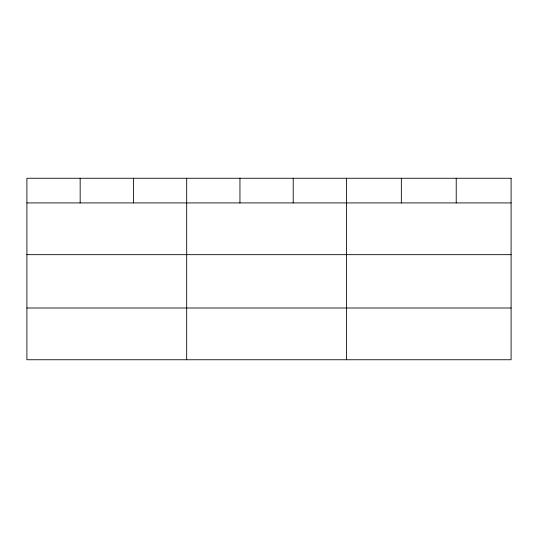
<?xml version="1.0" encoding="UTF-8"?>
<svg xmlns="http://www.w3.org/2000/svg" width="538" height="538" viewBox="0 0 538 538"><rect width="100%" height="100%" fill="white"/><g stroke="black" fill="none" stroke-linecap="round" stroke-linejoin="round"><path stroke-width="0.81" d="M26.9 202.92L511.1 202.92M26.9 254.669L511.1 254.669M26.9 307.992L511.1 307.992M456.224 178.253L456.224 202.92M401.348 178.253L401.348 202.92M346.472 178.253L346.472 359.747M293.21 178.253L293.21 202.92M239.948 178.253L239.948 202.92M186.686 178.253L186.686 359.747M133.424 178.253L133.424 202.92M80.162 178.253L80.162 202.92M511.1 178.253L26.9 178.253L26.9 359.747L511.1 359.747L511.1 178.253"/></g></svg>
